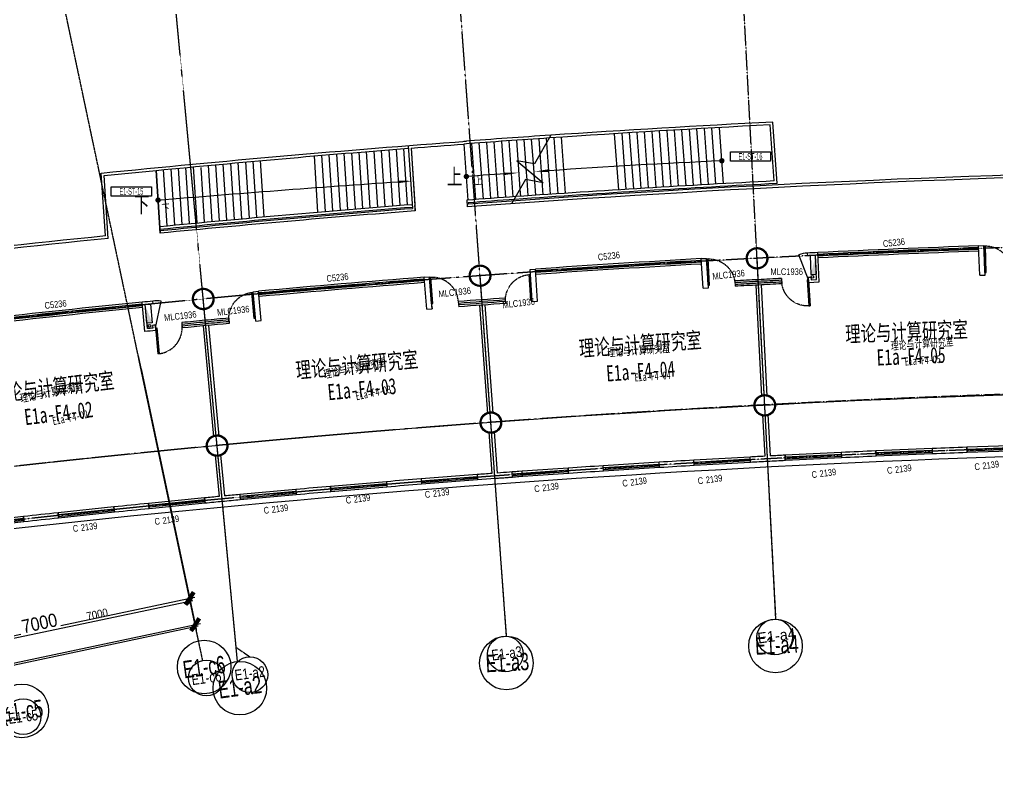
# Model space of a CAD drawing. Header units: millimetres. Extents: x 11669738 to 11859441, y -6222081 to -6069093.
# Drawn here: x 11725210 to 11761738, y -6219591 to -6190913 of the extents above; entities that cross this region are included whole.
import ezdxf
from ezdxf.enums import TextEntityAlignment as Align

# ---------------------------------------------------------------- set-up
doc = ezdxf.new("R2010")
doc.units = ezdxf.units.MM
for name, pattern in [('DASH', [0.35, 0.25, -0.1]), ('E-COLS-F4$0$HIDDEN', [0.375, 0.25, -0.125]), ('E-RG-1F$0$$0$DOTE', [2.42, 2, -0.2, 0.02, -0.2]), ('XRE2$0$HIDDEN', [0.375, 0.25, -0.125])]:
    doc.linetypes.add(name, pattern=pattern)
for name, color, linetype in [('A—墙体', 7, 'Continuous'), ('A—文字索引', 40, 'Continuous'), ('A—楼梯、电梯、栏杆', 50, 'Continuous'), ('A—轴线、尺寸', 1, 'Continuous'), ('A—门窗', 135, 'Continuous'), ('E-COLS-F4$0$0S-COLS-HATCH', 8, 'Continuous'), ('E-COLS-F4$0$0S-COLS-I', 90, 'E-COLS-F4$0$HIDDEN'), ('E1-RI-4F$0$A-SYMB', 4, 'Continuous'), ('E1-RI-4F$0$A-SYMB-DOOR', 4, 'Continuous'), ('E1-RI-4F$0$A-SYMB-DOOR1', 4, 'Continuous'), ('E1-RI-4F$0$A-SYMB-NUMB-T', 4, 'Continuous'), ('E1-RI-4F$0$AUDIT_D_120618114340-341', 1, 'Continuous'), ('I—平面—文字', 40, 'Continuous'), ('I—平面—文字（放大1：100）', 40, 'XRE2$0$HIDDEN'), ('I—平面—消防设施', 10, 'Continuous'), ('I—平面—装饰面层线', 192, 'Continuous'), ('I—平面—门', 22, 'Continuous'), ('轴线100', 1, 'Continuous')]:
    doc.layers.add(name, color=color, linetype=linetype)
doc.styles.add('ARIAL', font='SIMYOU.TTF', dxfattribs={"width": 0.9})
doc.styles.add('E1-RI-4F$0$ECADI-TXT', font='SIMYOU.TTF')
doc.styles.add('XD2008', font='simhei.ttf', dxfattribs={"width": 0.85})
doc.dimstyles.new('200', dxfattribs={"dimscale": 200, "dimtxt": 2.5, "dimasz": 2, "dimexe": 1, "dimexo": 1, "dimgap": 0.8, "dimtad": 1, "dimdec": 0, "dimdsep": 46, "dimtxsty": 'ARIAL', "dimblk1": 'ARCHTICK', "dimblk2": 'ARCHTICK', "dimsah": 1, "dimcen": -0.9, "dimdle": 1, "dimclrd": 256, "dimclre": 256, "dimclrt": 40, "dimaunit": 1, "dimadec": 0, "dimazin": 0, "dimtfac": 0.35, "dimtdec": 0, "dimtix": 1, "dimtmove": 2, "dimatfit": 3, "dimldrblk": 'ARCHTICK', "dimfxl": 0, "dimtvp": 0.8, "dimtolj": 1, "dimtzin": 0, "dimarcsym": 0})
doc.dimstyles.new('副本 100', dxfattribs={"dimscale": 100, "dimtxt": 2.5, "dimasz": 2, "dimexe": 1, "dimexo": 1, "dimgap": 0.8, "dimtad": 1, "dimdec": 0, "dimdsep": 46, "dimtxsty": 'ARIAL', "dimblk1": 'ARCHTICK', "dimblk2": 'ARCHTICK', "dimsah": 1, "dimcen": -0.9, "dimdle": 1, "dimclrd": 256, "dimclre": 256, "dimclrt": 40, "dimaunit": 1, "dimadec": 0, "dimazin": 0, "dimtfac": 0.35, "dimtdec": 0, "dimtix": 1, "dimtmove": 2, "dimatfit": 3, "dimldrblk": 'ARCHTICK', "dimfxl": 0, "dimtvp": 0.8, "dimtolj": 1, "dimtzin": 0, "dimarcsym": 0})

# ---------------------------------------------------------------- blocks, each defined once
blk = doc.blocks.new('E1-RI-4F$0$$TCHSYS$WIN2D')
for p, q in [((-0.5, 0.5), (0.5, 0.5)), ((-0.5, 0.5), (-0.5, -0.5)), ((0.5, 0.5), (0.5, -0.5)), ((0.5, 0.167), (-0.5, 0.167)), ((0.5, -0.167), (-0.5, -0.167)), ((-0.5, -0.5), (0.5, -0.5))]:
    blk.add_line(p, q)
blk = doc.blocks.new('E1-RI-4F$0$ECADI-TAG-DOOR')
blk = doc.blocks.new('E1-RI-4F$0$ECADI-TAG-CODE')
at = {"layer": 'E1-RI-4F$0$A-SYMB-NUMB-T', "color": 1}
blk.add_lwpolyline([(0, 3.5), (15, 3.5), (15, 0), (0, 0)], close=True, dxfattribs=at)
at = {"layer": 'E1-RI-4F$0$A-SYMB-NUMB-T', "style": 'E1-RI-4F$0$ECADI-TXT', "width": 0.7}
blk.add_attdef('CODE', text='', height=2.5, dxfattribs=at).set_placement((7.5, 1.75), align=Align.MIDDLE_CENTER)
blk = doc.blocks.new('E1-RI-4F$0$XFX-BX')
blk.add_lwpolyline([(0, 0), (0, 200), (700, 200), (700, 0)], close=True)
blk.add_solid([(0, 0), (0, 0), (700, 0), (700, 200)])
blk = doc.blocks.new('E-COLS-F4')
at = {"layer": 'E-COLS-F4$0$0S-COLS-HATCH'}
h = blk.add_hatch(color=18, dxfattribs=at)
edge = h.paths.add_edge_path()
edge.add_arc((11752759, -6199829), 400, 0, 360)
edge = h.paths.add_edge_path(flags=16)
edge.add_arc((11752759, -6199829), 365, 0, 360)
h = blk.add_hatch(color=18, dxfattribs=at)
edge = h.paths.add_edge_path()
edge.add_arc((11742412, -6200480), 400, 0, 360)
edge = h.paths.add_edge_path(flags=16)
edge.add_arc((11742412, -6200480), 365, 0, 360)
h = blk.add_hatch(color=18, dxfattribs=at)
edge = h.paths.add_edge_path()
edge.add_arc((11732071, -6201349), 400, 0, 360)
edge = h.paths.add_edge_path(flags=16)
edge.add_arc((11732071, -6201349), 365, 0, 360)
h = blk.add_hatch(color=18, dxfattribs=at)
edge = h.paths.add_edge_path()
edge.add_arc((11753047, -6205321), 400, 0, 360)
edge = h.paths.add_edge_path(flags=16)
edge.add_arc((11753047, -6205321), 365, 0, 360)
h = blk.add_hatch(color=18, dxfattribs=at)
edge = h.paths.add_edge_path()
edge.add_arc((11742816, -6205965), 400, 0, 360)
edge = h.paths.add_edge_path(flags=16)
edge.add_arc((11742816, -6205965), 365, 0, 360)
h = blk.add_hatch(color=18, dxfattribs=at)
edge = h.paths.add_edge_path()
edge.add_arc((11732589, -6206825), 400, 0, 360)
edge = h.paths.add_edge_path(flags=16)
edge.add_arc((11732589, -6206825), 365, 0, 360)
at = {"layer": 'A—墙体'}
for centre, radius in [((11752759, -6199829), 400), ((11752759, -6199829), 365), ((11742412, -6200480), 400), ((11742412, -6200480), 365), ((11732071, -6201349), 400), ((11732071, -6201349), 365), ((11753047, -6205321), 400), ((11753047, -6205321), 365), ((11742816, -6205965), 400), ((11742816, -6205965), 365), ((11732589, -6206825), 400), ((11732589, -6206825), 365)]:
    blk.add_circle(centre, radius, dxfattribs=at)
at = {"layer": 'E-COLS-F4$0$0S-COLS-I'}
for centre, radius in [((11752759, -6199829), 400), ((11752759, -6199829), 365), ((11742412, -6200480), 400), ((11742412, -6200480), 365), ((11732071, -6201349), 400), ((11732071, -6201349), 365), ((11753047, -6205321), 400), ((11753047, -6205321), 365), ((11742816, -6205965), 400), ((11742816, -6205965), 365), ((11732589, -6206825), 400), ((11732589, -6206825), 365)]:
    blk.add_circle(centre, radius, dxfattribs=at)
blk = doc.blocks.new('_ArchTick')
at = {"color": 0, "linetype": 'ByBlock', "const_width": 0.4}
blk.add_lwpolyline([(-0.5, -0.5), (0.5, 0.5)], dxfattribs=at)
blk = doc.blocks.new('*D202')
at = {"layer": 'A—轴线、尺寸', "linetype": 'ByBlock', "lineweight": -2}
for p, q in [((11729747, -6203963), (11731603, -6212729)), ((11722746, -6204689), (11724755, -6214179)), ((11731757, -6212492), (11726754, -6213551)), ((11724518, -6214024), (11725259, -6213867))]:
    blk.add_line(p, q, dxfattribs=at)
at = {"layer": 'Defpoints', "color": 0, "linetype": 'ByBlock'}
for p in [(11729706, -6203767), (11722704, -6204493), (11731562, -6212533)]:
    blk.add_point(p, dxfattribs=at)
at = {"layer": 'A—轴线、尺寸', "linetype": 'ByBlock', "lineweight": -2, "yscale": 400, "zscale": 400}
for p, xscale, rotation in [((11731562, -6212533), 400.0000000000001, 11.9526484594832), ((11724713, -6213983), 400, 191.9526484594832)]:
    blk.add_blockref('_ArchTick', p, dxfattribs=dict(at, xscale=xscale, rotation=rotation))
at = {"layer": 'A—轴线、尺寸', "color": 40, "linetype": 'ByBlock', "insert": (11725954, -6213458), "char_height": 500, "attachment_point": 5, "rotation": 11.9526, "style": 'ARIAL'}
blk.add_mtext('\\A1;7000', dxfattribs=at)
blk = doc.blocks.new('*D245')
at = {"layer": 'A—轴线、尺寸', "linetype": 'ByBlock', "lineweight": -2}
for p, q in [((11729644, -6203474), (11731810, -6213707)), ((11702036, -6208255), (11704417, -6219506)), ((11704180, -6219352), (11731964, -6213470))]:
    blk.add_line(p, q, dxfattribs=at)
at = {"layer": 'Defpoints', "color": 0, "linetype": 'ByBlock'}
for p in [(11729602, -6203278), (11701994, -6208060), (11731769, -6213512)]:
    blk.add_point(p, dxfattribs=at)
at = {"layer": 'A—轴线、尺寸', "linetype": 'ByBlock', "lineweight": -2, "yscale": 400, "zscale": 400}
for p, xscale, rotation in [((11731769, -6213512), 400.0000000000001, 11.9526484594832), ((11704376, -6219310), 400, 191.9526484594832)]:
    blk.add_blockref('_ArchTick', p, dxfattribs=dict(at, xscale=xscale, rotation=rotation))
at = {"layer": 'A—轴线、尺寸', "color": 40, "linetype": 'ByBlock', "insert": (11717987, -6216010), "char_height": 500, "attachment_point": 5, "rotation": 11.9526, "style": 'ARIAL'}
blk.add_mtext('\\A1;28000', dxfattribs=at)
blk = doc.blocks.new('*D364')
at = {"layer": 'Defpoints', "color": 0, "linetype": 'ByBlock'}
for p in [(11730440, -6207233), (11702831, -6212014), (11731783, -6213577)]:
    blk.add_point(p, dxfattribs=at)
at = {"layer": '轴线100', "linetype": 'ByBlock', "lineweight": -2}
for p, q in [((11730460, -6207330), (11731803, -6213675)), ((11702852, -6212112), (11704410, -6219474)), ((11704292, -6219397), (11731881, -6213557))]:
    blk.add_line(p, q, dxfattribs=at)
at = {"layer": '轴线100', "linetype": 'ByBlock', "lineweight": -2, "xscale": 200, "yscale": 200, "zscale": 200}
for p, rotation in [((11731783, -6213577), 11.95264845909231), ((11704390, -6219376), 191.9526484590923)]:
    blk.add_blockref('_ArchTick', p, dxfattribs=dict(at, rotation=rotation))
at = {"layer": '轴线100', "color": 40, "linetype": 'ByBlock', "insert": (11718039, -6216252), "char_height": 300, "attachment_point": 5, "rotation": 11.9526, "style": 'ARIAL'}
blk.add_mtext('\\A1;28000', dxfattribs=at)
blk = doc.blocks.new('*D343')
at = {"layer": 'Defpoints', "color": 0, "linetype": 'ByBlock'}
for p in [(11730398, -6207037), (11723485, -6208180), (11731581, -6212625)]:
    blk.add_point(p, dxfattribs=at)
at = {"layer": '轴线100', "linetype": 'ByBlock', "lineweight": -2}
for p, q in [((11730419, -6207135), (11731602, -6212723)), ((11723506, -6208278), (11724754, -6214173)), ((11724635, -6214096), (11731679, -6212604))]:
    blk.add_line(p, q, dxfattribs=at)
at = {"layer": '轴线100', "linetype": 'ByBlock', "lineweight": -2, "xscale": 200, "yscale": 200, "zscale": 200}
for p, rotation in [((11731581, -6212625), 11.95264845909231), ((11724733, -6214075), 191.9526484590923)]:
    blk.add_blockref('_ArchTick', p, dxfattribs=dict(at, rotation=rotation))
at = {"layer": '轴线100', "color": 40, "linetype": 'ByBlock', "insert": (11728109, -6213125), "char_height": 300, "attachment_point": 5, "rotation": 11.9526, "style": 'ARIAL'}
blk.add_mtext('\\A1;7000', dxfattribs=at)

msp = doc.modelspace()

# ---------------------------------------------------------------- linework, layer by layer
at = {"extrusion": (0, 0, -1)}
for p, q in [((11754672, -6200533), (11754681.7, -6200732.8)), ((11754771.9, -6200528.1), (11754776.7, -6200628))]:
    msp.add_line(p, q, dxfattribs=at)
at = {"layer": 'A—墙体'}
for p, q in [((11761029.5, -6199364.1), (11761229.4, -6199357)), ((11761075.6, -6200463.1), (11761029.5, -6199364.1)), ((11761275.5, -6200456), (11761229.4, -6199357)), ((11750671.7, -6199842.4), (11750871.4, -6199831.1)), ((11750740.5, -6200940.2), (11750671.7, -6199842.4)), ((11750940.1, -6200929), (11750871.4, -6199831.1)), ((11754635.6, -6199633.6), (11754640.4, -6199733.5)), ((11754977.2, -6200618.3), (11754939.4, -6199719.1)), ((11755081.2, -6200713.4), (11755035.1, -6199614.4)), ((11744284.5, -6200245.8), (11744484, -6200232)), ((11744359.4, -6201443.5), (11744284.5, -6200245.8)), ((11744559, -6201429.7), (11744484, -6200232)), ((11740317.7, -6200538.2), (11740517.1, -6200522.7)), ((11740421.4, -6201732.3), (11740317.7, -6200538.2)), ((11740612.2, -6201618.6), (11740517.1, -6200522.7)), ((11754672, -6200533), (11754771.9, -6200528.1)), ((11754776.7, -6200628), (11754977.2, -6200618.3)), ((11761075.6, -6200463.1), (11761275.5, -6200456)), ((11733940.3, -6201075.4), (11734139.4, -6201057.4)), ((11734234.6, -6202153.3), (11734139.4, -6201057.4)), ((11750740.5, -6200940.2), (11750940.1, -6200929)), ((11752710.7, -6200832.5), (11752928.1, -6204976)), ((11752910.4, -6200822.1), (11753127.8, -6204965.3)), ((11754681.7, -6200732.8), (11755081.2, -6200713.4)), ((11734035.4, -6202171.3), (11733940.3, -6201075.4)), ((11729895.5, -6202564.6), (11729787, -6201470)), ((11729985.1, -6202455.2), (11729896.4, -6201559.6)), ((11740421.4, -6201732.3), (11740619.7, -6201717.3)), ((11740619.7, -6201717.3), (11740612.2, -6201618.6)), ((11742392.5, -6201584.5), (11742689.2, -6205622.9)), ((11742591.9, -6201569.9), (11742888.6, -6205607.7)), ((11744359.4, -6201443.5), (11744559, -6201429.7)), ((11734035.4, -6202171.3), (11734234.6, -6202153.3)), ((11732065.3, -6202354.1), (11732456.1, -6206484.7)), ((11732264.4, -6202335.3), (11732655.2, -6206465.8)), ((11752964.8, -6205676.9), (11753045.9, -6207222.7)), ((11753164.6, -6205666.6), (11753245.7, -6207212.2)), ((11742740.6, -6206322.5), (11742854.1, -6207866.4)), ((11742940.1, -6206308.4), (11743053.5, -6207851.7)), ((11760608.1, -6207085.3), (11760601, -6206884.4)), ((11732522.2, -6207183.5), (11732667.9, -6208724.6)), ((11732721.3, -6207164.9), (11732867.1, -6208705.7)), ((11752507.6, -6207451.6), (11752497.1, -6207251.9)), ((11753813.3, -6207383.2), (11753807, -6207183.2)), ((11755904.5, -6207082.2), (11755914.2, -6207282)), ((11757205.6, -6207221.7), (11757197.2, -6207021.9)), ((11759295.4, -6206933.9), (11759303.7, -6207133.8)), ((11747017.1, -6207778), (11747004.7, -6207578.3)), ((11749113.1, -6207646), (11749102.6, -6207446.3)), ((11750410.8, -6207568.9), (11750400.3, -6207369.2)), ((11742306, -6207907.1), (11742320.6, -6208106.5)), ((11743992.9, -6207984.3), (11743979.1, -6207784.8)), ((11745719.9, -6207864.2), (11745709.4, -6207664.4)), ((11736838.4, -6208548), (11736821.6, -6208348.6)), ((11738916.3, -6208172.6), (11738931, -6208372.1)), ((11740212.2, -6208068.3), (11740226.8, -6208267.8)), ((11733436.7, -6208652.3), (11733451.4, -6208851.8)), ((11735528.4, -6208461.8), (11735543.1, -6208661.3)), ((11730030.7, -6208981.9), (11730049.5, -6209181)), ((11732120.7, -6208776.8), (11732139.5, -6208975.9)), ((11726648.7, -6209333.1), (11726667.6, -6209532.2)), ((11728737.3, -6209113.4), (11728756.2, -6209312.5)), ((11725356.2, -6209473.6), (11725375.1, -6209672.8))]:
    msp.add_line(p, q, dxfattribs=at)
for points in [[(11730194.9, -6201530.2), (11730185.1, -6201430.6)], [(11730174.4, -6202336), (11730184.2, -6202435.6)], [(11730274, -6202326.2), (11730293.6, -6202525.3)]]:
    msp.add_lwpolyline(points, dxfattribs=at)
for centre, radius, start, end in [((11778688.7, -6694149), 495100, 92.738368, 92.784659), ((11778688.7, -6694149), 495000, 92.750011, 92.784659), ((11778688.7, -6694149), 495100, 95.622129, 95.66842), ((11778688.7, -6694149), 495000, 95.622129, 95.656847), ((11778688.7, -6694149), 494100, 95.633645, 95.656845), ((11778688.7, -6694149), 494200, 95.622049, 95.633643), ((11778688.7, -6694149), 494000, 95.622049, 95.668443), ((11771541, -6512683.9), 305995.1, 92.048889, 92.293528), ((11778650.8, -6693634.6), 487085.4, 93.013285, 93.077936), ((11778650.8, -6693634.4), 487085.2, 92.923643, 92.989759), ((11765886.5, -6407214.4), 200381, 92.485343, 92.855364), ((11765885.4, -6407193.7), 200160.3, 92.485385, 92.855457), ((11767352.2, -6406073.1), 199102.1, 91.941119, 92.31674), ((11778961.7, -6698306.3), 491767.4, 93.725935, 93.877182), ((11778650.8, -6693634.6), 487085.4, 93.324961, 93.477883), ((11778650.8, -6693634.6), 486885.4, 93.325093, 93.478078), ((11778650.8, -6693634.6), 486885.4, 93.001521, 93.077967), ((11778650.8, -6693634.6), 486885.4, 92.924103, 93.001521), ((11778650.8, -6693634.6), 487085.4, 94.21456, 94.279212), ((11778650.8, -6693634.6), 486885.4, 94.081927, 94.202797), ((11778650.8, -6693634.6), 487085.4, 94.081876, 94.191034), ((11778961.7, -6698306.3), 491567.4, 93.725935, 93.877182), ((11776850.2, -6673093.7), 466465.8, 94.92275, 95.0822), ((11778650.8, -6693634.6), 487085.4, 94.526236, 94.679159), ((11778650.8, -6693634.6), 486885.4, 94.526369, 94.679354), ((11778650.8, -6693634.6), 486885.4, 94.125375, 94.279243), ((11778650.8, -6693634.6), 487085.4, 95.417021, 95.481691), ((11778650.8, -6693634.6), 487085.4, 95.326189, 95.393495), ((11775174.6, -6653978.3), 447077, 94.919076, 95.08571), ((11778650.8, -6693634.6), 487085.4, 95.728715, 95.881638), ((11778650.8, -6693634.6), 486885.4, 95.405258, 95.481723), ((11778650.8, -6693634.6), 486885.4, 95.326651, 95.405258), ((11778650.8, -6693634.6), 487085.4, 96.128674, 96.281608), ((11778650.8, -6693634.6), 486885.4, 95.728849, 95.881834), ((11778650.8, -6693634.6), 486885.4, 96.128973, 96.281969)]:
    msp.add_arc(centre, radius, start, end, dxfattribs=at)
at = {"layer": 'A—楼梯、电梯、栏杆', "color": 2}
for p, q in [((11753400.2, -6196941.7), (11753250.1, -6194846.6)), ((11753507.2, -6197036.4), (11753342.9, -6194741.8)), ((11747590.8, -6197271.2), (11747438.7, -6195176.6)), ((11747870.3, -6197253.8), (11747718.2, -6195159.2)), ((11748149.8, -6197236.6), (11747997.7, -6195141.9)), ((11748429.3, -6197219.5), (11748277.2, -6195124.8)), ((11748708.8, -6197202.5), (11748556.7, -6195107.9)), ((11748988.3, -6197185.7), (11748836.2, -6195091.1)), ((11749267.8, -6197169.1), (11749115.7, -6195074.4)), ((11749547.4, -6197152.6), (11749395.3, -6195058)), ((11749826.9, -6197136.3), (11749674.8, -6195041.6)), ((11750106.5, -6197120.2), (11749954.4, -6195025.5)), ((11750386.1, -6197104.2), (11750233.9, -6195009.4)), ((11750665.6, -6197088.3), (11750513.5, -6194993.6)), ((11750945.2, -6197072.6), (11750793.1, -6194977.9)), ((11751224.9, -6197057.1), (11751072.7, -6194962.3)), ((11751504.5, -6197041.8), (11751352.4, -6194946.9)), ((11741964, -6197655.4), (11741811.9, -6195560.9)), ((11742091.1, -6195540.3), (11742243.2, -6197634.8)), ((11742370.4, -6195519.9), (11742522.5, -6197614.4)), ((11742649.7, -6195499.7), (11742801.7, -6197594.1)), ((11742928.9, -6195479.6), (11743081, -6197574)), ((11743208.2, -6195459.6), (11743360.3, -6197554.1)), ((11743487.5, -6195439.8), (11743639.6, -6197534.3)), ((11743766.8, -6195420.2), (11743899.8, -6197250.9)), ((11744046.1, -6195400.7), (11744107.5, -6196246.1)), ((11744325.5, -6195381.4), (11744391.8, -6196294.6)), ((11744604.8, -6195362.2), (11744646.8, -6195940.4)), ((11744604.8, -6195362.2), (11744756.9, -6197456.7)), ((11744884.2, -6195343.2), (11745036.3, -6197437.7)), ((11744895.5, -6195499.6), (11744895.8, -6195503.4)), ((11745163.5, -6195324.3), (11745315.6, -6197418.9)), ((11745442.9, -6195305.6), (11745595, -6197400.2)), ((11737045.8, -6195936.4), (11737182.6, -6198032.3)), ((11737324.9, -6195913.2), (11737461.6, -6198009)), ((11737604, -6195890.1), (11737740.7, -6197985.9)), ((11737883.1, -6195867.1), (11738019.8, -6197963)), ((11738162.2, -6195844.4), (11738298.9, -6197940.2)), ((11738441.3, -6195821.7), (11738578, -6197917.5)), ((11738720.5, -6195799.3), (11738857.2, -6197895)), ((11738999.6, -6195777), (11739136.3, -6197872.7)), ((11739278.7, -6195754.8), (11739415.4, -6197850.5)), ((11739557.9, -6195732.8), (11739694.6, -6197828.5)), ((11739730.9, -6195618.9), (11739883.8, -6197964.2)), ((11739837.3, -6195714.6), (11739990, -6198056.2)), ((11739837.3, -6195714.6), (11739973.8, -6197806.6)), ((11732957.9, -6198403.9), (11732821.2, -6196307.6)), ((11733236.8, -6198378.2), (11733100.1, -6196282)), ((11733515.7, -6198352.7), (11733379, -6196256.5)), ((11733794.7, -6198327.4), (11733658, -6196231.2)), ((11734073.6, -6198302.2), (11733936.9, -6196206)), ((11734352.6, -6198277.2), (11734215.9, -6196181)), ((11736208.7, -6196007.1), (11736345.4, -6198103.1)), ((11736487.7, -6195983.4), (11736624.4, -6198079.3)), ((11736766.8, -6195959.8), (11736903.5, -6198055.7)), ((11736773.8, -6196066.8), (11736774, -6196070.5)), ((11743823.3, -6196197.7), (11743825.5, -6196228.4)), ((11744107.5, -6196246.1), (11744124.2, -6196476.2)), ((11744391.8, -6196294.6), (11744477.6, -6197475.9)), ((11728369.4, -6196737.8), (11730311.3, -6196545.2)), ((11730464.3, -6198891.4), (11730311.3, -6196545.2)), ((11730311.3, -6196545.2), (11730464, -6198891.4)), ((11730726.9, -6198614.7), (11730590.1, -6196518.2)), ((11731005.7, -6198587.8), (11730869, -6196491.3)), ((11731284.6, -6198561.1), (11731147.8, -6196464.6)), ((11731563.4, -6198534.5), (11731426.7, -6196438)), ((11731842.3, -6198508.1), (11731705.6, -6196411.6)), ((11732121.2, -6198481.8), (11731987.7, -6196435.3)), ((11732400.1, -6198455.6), (11732263.3, -6196359.3)), ((11732679, -6198429.7), (11732542.2, -6196333.4)), ((11744124.2, -6196476.2), (11744154.9, -6196898)), ((11728524.9, -6199084), (11728369.4, -6196737.8)), ((11744154.9, -6196898), (11744198.2, -6197495.2)), ((11744423, -6196723.9), (11744439.3, -6196948.9)), ((11744721.7, -6196971.6), (11744723.7, -6196999.7)), ((11743899.8, -6197250.9), (11743918.9, -6197514.7)), ((11737147.9, -6197501), (11737149.7, -6197529.1)), ((11741913.9, -6197659.1), (11741932.2, -6197908.4)), ((11741971.1, -6197755.2), (11741974.7, -6197805)), ((11743650.7, -6197686.9), (11743650.8, -6197688.8)), ((11739983.3, -6197952.4), (11739977, -6197856.6)), ((11739990.1, -6198056.1), (11739982.9, -6197952.3))]:
    msp.add_line(p, q, dxfattribs=at)
for points, format in [([(11728263.7, -6196648, -0.0068456), (11741903.4, -6195453.9)], "xyb"), ([(11739837.1, -6195711, -0.0009899), (11741811, -6195561, -0.0009899)], "xyb"), ([(11730311.3, -6196545.2, -0.0047317), (11739737.4, -6195718.7, -0.0047317)], "xyb"), ([(11743855.2, -6196635.9, 0, 100, 0), (11743296.5, -6196675.1, 100, 100, 0)], "xyseb"), ([(11744413.6, -6196595.4, 0, 100, 0), (11744972, -6196553.4, 100, 100, 0)], "xyseb"), ([(11739906.8, -6196940.4, 0, 100, 0), (11739347.9, -6196975.4, 100, 100, 0)], "xyseb"), ([(11730447.7, -6198641.8, -0.0047518), (11739874.1, -6197814.5, -0.0047518)], "xyb"), ([(11730455.5, -6198791.8, -0.0047543), (11739883.8, -6197964.2, -0.0047543)], "xyb"), ([(11730455.8, -6198741.5, -0.004752), (11739880.6, -6197914.3, -0.004752)], "xyb")]:
    msp.add_lwpolyline(points, format=format, dxfattribs=at)
for points in [[(11745050.5, -6195231.7), (11744440.4, -6196302.8), (11743779.5, -6196190.2), (11744764.3, -6197007), (11744106.3, -6196889.4), (11743589.9, -6197793.3)], [(11728418.7, -6198994.3), (11728263.7, -6196648)]]:
    msp.add_lwpolyline(points, dxfattribs=at)
at = {"layer": 'A—楼梯、电梯、栏杆', "color": 2, "extrusion": (0, 0, -1), "const_width": 100}
for points in [[(-11751433.9, -6196137.7, 1), (-11751451.6, -6196236.2, 1)], [(-11741891.6, -6196725, 1), (-11741909.3, -6196823.4, 1)], [(-11730374.8, -6197605.2, 1), (-11730392.5, -6197703.6, 1)]]:
    msp.add_lwpolyline(points, format="xyb", close=True, dxfattribs=at)
at = {"layer": 'A—楼梯、电梯、栏杆', "color": 2, "extrusion": (0, 0, -1)}
msp.add_lwpolyline([(-11751443.4, -6196123.3, -1), (-11751439.4, -6196223.2, -1)], format="xyb", close=True, dxfattribs=at)
at = {"layer": 'A—楼梯、电梯、栏杆', "color": 2}
for centre, radius, start, end in [((11778688.7, -6694149), 499950, 92.916595, 93.86477), ((11778688.7, -6694149), 500050, 92.90537, 93.857177), ((11778688.7, -6694149), 500050, 93.857177, 94.230398), ((11778688.7, -6694149), 499950, 93.86477, 94.230398), ((11765029, -6487614.4), 291744, 92.664444, 93.941993), ((11778011.6, -6694064.8), 498600, 93.960041, 94.153335), ((11778688.7, -6694149), 497600, 90.934787, 94.236158), ((11778688.7, -6694149), 497700, 90.946113, 94.230396), ((11777593.6, -6755968.3), 560292.5, 93.91402, 94.835891), ((11778688.7, -6694149), 497750, 92.89987, 94.029049), ((11778688.7, -6694149), 497850, 92.911621, 94.025202), ((11778688.7, -6694149), 497850, 94.025202, 94.236142), ((11778688.7, -6694149), 497750, 94.029049, 94.230393), ((11778688.7, -6694149), 497600, 94.460472, 95.561532), ((11778689.1, -6694149.1), 497600, 94.460476, 95.561532), ((11778014.2, -6694100.9), 497500, 94.383415, 94.383671), ((11778688.7, -6694149), 497700, 95.797024, 97.742509), ((11778688.7, -6694149), 497600, 95.785908, 97.741662)]:
    msp.add_arc(centre, radius, start, end, dxfattribs=at)
at = {"layer": 'A—楼梯、电梯、栏杆', "linetype": 'ByBlock'}
msp.add_arc((11778688.7, -6694149), 497600, 94.460423, 95.561532, dxfattribs=at)
at = {"layer": 'A—轴线、尺寸', "linetype": 'ByBlock'}
for p, q in [((11753465.9, -6213310, 0), (11752758.7, -6199828.6, 0)), ((11743401.4, -6213943.7, 0), (11742412.1, -6200480, 0)), ((11733351.7, -6214888.8, 0), (11732071.2, -6201349, 0)), ((11731896.4, -6214114.8, 0), (11729680.6, -6203647, 0))]:
    msp.add_line(p, q, dxfattribs=at)
for centre in [(11753447.9, -6214309.9, 0), (11732103.6, -6215093.1, 0), (11743394.1, -6214943.7, 0), (11733439.8, -6215884.9, 0), (11725295.5, -6216732.3, 0)]:
    msp.add_circle(centre, 1000, dxfattribs=at)
msp.add_arc((11778689.2, -6694148.9, 0), 489500, 89.989764, 97.876538, dxfattribs=at)
at = {"layer": 'A—门窗'}
for p, q in [((11751926.3, -6200674.2), (11751937.2, -6200873.9)), ((11753674, -6200582.5), (11753684.1, -6200782.3)), ((11743350.1, -6201314.4), (11743364.4, -6201513.9)), ((11741599.8, -6201443), (11741614.8, -6201642.4)), ((11733022.1, -6202063.5), (11733040.6, -6202262.6)), ((11731269.4, -6202229.3), (11731288.6, -6202428.3))]:
    msp.add_line(p, q, dxfattribs=at)
msp.add_lwpolyline([(11709519.8, -6211258.9), (11709648.3, -6211865.7, -0.0343521), (11776264.5, -6206955.1), (11776526.2, -6204007.7)], format="xyb", dxfattribs=at)
for centre, radius, start, end in [((11778688.7, -6694149), 495100, 92.044054, 92.738368), ((11778688.7, -6694149), 495033.3, 92.044006, 92.738414), ((11778688.7, -6694149), 494966.7, 92.043957, 92.738459), ((11778688.7, -6694149), 494900, 92.043909, 92.738504), ((11778688.7, -6694149), 495100, 93.244014, 93.961518), ((11778688.7, -6694149), 495033.3, 93.243968, 93.961569), ((11778688.7, -6694149), 494966.7, 93.243923, 93.96162), ((11778688.7, -6694149), 494900, 93.243878, 93.961671), ((11778688.7, -6694149), 495100, 94.444968, 95.162475), ((11778688.7, -6694149), 495033.3, 94.444899, 95.162502), ((11778688.7, -6694149), 494966.7, 94.444829, 95.162529), ((11778688.7, -6694149), 494200, 93.002806, 93.104252), ((11778688.7, -6694149), 494133.3, 93.002806, 93.104252), ((11778688.7, -6694149), 494200, 92.901359, 93.002806), ((11778688.7, -6694149), 494133.3, 92.901359, 93.002806), ((11778688.7, -6694149), 494900, 94.444759, 95.162556), ((11778688.7, -6694149), 494066.7, 93.002806, 93.104252), ((11778688.7, -6694149), 494000, 93.002806, 93.104252), ((11778688.7, -6694149), 494066.7, 92.901359, 93.002806), ((11778688.7, -6694149), 494000, 92.901359, 93.002806), ((11778688.7, -6694149), 494100, 94.101358, 94.304879), ((11778688.7, -6694149), 494030, 94.101358, 94.304879), ((11778676.7, -6694037.9), 494988.2, 95.668303, 96.363402), ((11778688.7, -6694149), 495033.3, 95.668421, 96.363413), ((11778688.7, -6694149), 494966.7, 95.668422, 96.363464), ((11778688.7, -6694149), 494900, 95.668424, 96.363515), ((11778688.7, -6694149), 493970, 94.101358, 94.304879), ((11778688.7, -6694149), 493900, 94.101358, 94.304879), ((11778688.7, -6694149), 494200, 95.403999, 95.506097), ((11778688.7, -6694149), 494200, 95.301987, 95.403999), ((11778688.7, -6694149), 494133.3, 95.301987, 95.403999), ((11778688.7, -6694149), 494133.3, 95.403999, 95.506097), ((11778688.7, -6694149), 494066.7, 95.403999, 95.506097), ((11778688.7, -6694149), 494000, 95.301987, 95.506097), ((11778688.7, -6694149), 494066.7, 95.301987, 95.403999)]:
    msp.add_arc(centre, radius, start, end, dxfattribs=at)
at = {"layer": 'E1-RI-4F$0$AUDIT_D_120618114340-341', "extrusion": (0, 0, -1)}
msp.add_lwpolyline([(-11741902, -6196724.2, -1), (-11741898, -6196824.2, -1)], format="xyb", close=True, dxfattribs=at)
at = {"layer": 'E1-RI-4F$0$AUDIT_D_120618114340-341', "extrusion": (0, 0, -1), "const_width": 100}
msp.add_lwpolyline([(-11730374.4, -6197605.2, 1), (-11730392.1, -6197703.6, 1)], format="xyb", close=True, dxfattribs=at)
at = {"layer": 'I—平面—消防设施'}
for centre in [(11754825.1, -6200523.1), (11730066.2, -6202348.9)]:
    msp.add_circle(centre, 50, dxfattribs=at)
at = {"layer": 'I—平面—装饰面层线'}
msp.add_line((11740612.2, -6201618.6), (11740619.7, -6201717.3), dxfattribs=at)
at = {"layer": 'I—平面—门'}
for p, q in [((11761287.2, -6199380), (11761237.3, -6199381.7)), ((11761270.7, -6200356.1), (11761237.3, -6199381.7)), ((11761320.6, -6200354.4), (11761287.2, -6199380)), ((11750929.4, -6199852.9), (11750879.5, -6199855.7)), ((11750933.3, -6200829.2), (11750879.5, -6199855.7)), ((11750983.2, -6200826.4), (11750929.4, -6199852.9)), ((11740578.3, -6200543.1), (11740528.5, -6200546.9)), ((11740602.7, -6201519.1), (11740528.5, -6200546.9)), ((11740652.5, -6201515.3), (11740578.3, -6200543.1)), ((11761270.7, -6200356.1), (11761320.6, -6200354.4)), ((11750933.3, -6200829.2), (11750983.2, -6200826.4)), ((11730283.8, -6202425.8), (11730501.6, -6201428.9)), ((11740602.7, -6201519.1), (11740652.5, -6201515.3)), ((11733022.1, -6202063.5), (11733040.6, -6202262.6)), ((11730283.7, -6202425.8), (11730333.4, -6202420.8)), ((11730283.7, -6202425.8), (11730379.8, -6203396)), ((11730333.4, -6202420.8), (11730429.6, -6203391.1)), ((11731269.4, -6202229.3), (11731288.6, -6202428.3)), ((11730429.6, -6203391.1), (11730379.8, -6203396))]:
    msp.add_line(p, q, dxfattribs=at)
at = {"layer": 'I—平面—门', "extrusion": (0, 0, -1)}
for p, q in [((11744246.3, -6200436.6), (11744296.2, -6200433.5)), ((11744307.2, -6201409.7), (11744246.3, -6200436.6)), ((11744357.1, -6201406.6), (11744296.2, -6200433.5)), ((11754676, -6200632.9), (11754626.1, -6200636.3)), ((11754626.1, -6200636.3), (11754692.9, -6201609)), ((11733888.2, -6201105.3), (11733938, -6201100.7)), ((11733977.4, -6202076.2), (11733888.2, -6201105.3)), ((11734027.1, -6202071.6), (11733938, -6201100.7)), ((11744357.1, -6201406.6), (11744307.2, -6201409.7)), ((11754692.9, -6201609), (11754742.8, -6201605.6)), ((11734027.1, -6202071.6), (11733977.4, -6202076.2))]:
    msp.add_line(p, q, dxfattribs=at)
at = {"layer": 'I—平面—门'}
for points in [[(11754676, -6200632.9), (11754321.6, -6199699.2)], [(11754676, -6200632.9), (11754743.7, -6201605.6)]]:
    msp.add_lwpolyline(points, dxfattribs=at)
at = {"layer": 'I—平面—门', "color": 8, "linetype": 'DASH', "ltscale": 20}
for centre, start, end in [((11761295.6, -6200355.3), 1.96223, 90.49295), ((11740627.6, -6201517.2), 4.36286, 92.89358), ((11730308.6, -6202423.3), 277.12679, 5.6575)]:
    msp.add_arc(centre, 975, start, end, dxfattribs=at)
at = {"layer": 'I—平面—门'}
for centre, start, end in [((11754679.6, -6200632.9), 92.57399, 110.98312), ((11730348.7, -6202417.2), 81.20221, 99.4132)]:
    msp.add_arc(centre, 1000, start, end, dxfattribs=at)
at = {"layer": 'I—平面—门', "color": 8, "linetype": 'DASH', "ltscale": 20, "extrusion": (0, 0, -1)}
for centre, start, end in [((-11744332.2, -6201408.2), 356.41844, 84.94916), ((-11754651, -6200634.6), 267.53994, 356.07066), ((-11734002.2, -6202073.9), 354.75599, 83.28671)]:
    msp.add_arc(centre, 975, start, end, dxfattribs=at)
msp.add_ellipse((11750958.2, -6200827.8), major_axis=(-915.9, 334.3), ratio=1, start_param=1.191308, end_param=2.7364605, dxfattribs=at)
at = {"layer": '轴线100', "linetype": 'E-RG-1F$0$$0$DOTE'}
for p, q in [((11732051.9, -6214849.3, 0), (11711139.6, -6116063.2, 0)), ((11733301.6, -6214360, 0), (11730366.7, -6183328.4, 0)), ((11743401.4, -6213943.9, 0), (11741152.5, -6183341.2, 0)), ((11753465.8, -6213310.2, 0), (11751894.4, -6183353.9, 0)), ((11733301.6, -6214360, 0), (11733813.6, -6214713.7, 0))]:
    msp.add_line(p, q, dxfattribs=at)
at = {"layer": '轴线100', "linetype": 'ByBlock'}
for centre in [(11753421.7, -6213974.9, 0), (11743357.3, -6214608.6, 0), (11732190, -6215501.5, 0), (11733813.6, -6215380.4, 0), (11725341.7, -6216951.2, 0)]:
    msp.add_circle(centre, 666.7, dxfattribs=at)
at = {"layer": '轴线100', "linetype": 'E-RG-1F$0$$0$DOTE'}
for centre, radius, start, end in [((11778689.1, -6694149.1, 0), 495000, 90.381865, 98.026074), ((11779403.6, -6699602.5, 0), 495000, 90.381865, 98.020826), ((11778689.1, -6694149.1, 0), 487500, 90.131059, 98.027565)]:
    msp.add_arc(centre, radius, start, end, dxfattribs=at)

# ---------------------------------------------------------------- block references
at = {"layer": 'A—门窗'}
for p, xscale, yscale, zscale, rotation in [((11761653.9, -6206947.9), -2100, 200.0000000000001, 2100, 2.044681621286415), ((11751454.4, -6207410.7), 2100.000000000002, 200.0000000000001, 2100, 183.2459535769289), ((11754860.6, -6207232.6), -2100, 199.9999999999999, 2100, 2.757090740081685), ((11758250.4, -6207076.7), -2100, 199.9999999999999, 2100, 2.40088618068393), ((11748058.9, -6207612.2), 2100.000000000026, 200, 2100.000000000026, 183.6021592838619), ((11741266.9, -6208088.2), -2100, 200, 2100, 4.44752529775565), ((11744665.5, -6207836.9), 2100.00000000002, 200.0000000000016, 2100.000000000018, 183.9583649907953), ((11737876.3, -6208360.4), -2100, 200.0000000000001, 2100, 4.804027327269784), ((11734488.1, -6208657.7), -2100, 199.9999999999999, 2100, 5.160529356784237), ((11731085.6, -6208979.2), 2100, 200.0000000000024, 2100, 185.6499905071505), ((11727701.3, -6209322.9), 2100, 199.9999999999996, 2100, 186.0064970574817), ((11724320.4, -6209689.3), 2100, 200.0000000000001, 2100, 186.3630036078131)]:
    msp.add_blockref('E1-RI-4F$0$$TCHSYS$WIN2D', p, dxfattribs=dict(at, xscale=xscale, yscale=yscale, zscale=zscale, rotation=rotation))
at = {"layer": 'E1-RI-4F$0$A-SYMB'}
ref = msp.add_blockref('E1-RI-4F$0$ECADI-TAG-CODE', (11751763.3, -6196199.8), dxfattribs=dict(at, xscale=100.0000000111758, yscale=99.99999999999999, zscale=99.99999999999999, rotation=359.9992314985328))
ref.add_attrib('CODE', 'E1-ST-16', dxfattribs={"layer": 'E1-RI-4F$0$A-SYMB-NUMB-T', "height": 250, "rotation": 359.99923, "style": 'E1-RI-4F$0$ECADI-TXT', "width": 0.5}).set_placement((11752513.3, -6196024.8), align=Align.MIDDLE_CENTER)
ref = msp.add_blockref('E1-RI-4F$0$ECADI-TAG-CODE', (11728636.3, -6197503.7), dxfattribs=dict(at, xscale=100.0000000111758, yscale=99.99999999999999, zscale=99.99999999999999, rotation=359.9992314985328))
ref.add_attrib('CODE', 'E1-ST-15', dxfattribs={"layer": 'E1-RI-4F$0$A-SYMB-NUMB-T', "height": 250, "rotation": 359.99923, "style": 'E1-RI-4F$0$ECADI-TXT', "width": 0.5}).set_placement((11729386.3, -6197328.7), align=Align.MIDDLE_CENTER)
at = {"layer": 'E1-RI-4F$0$A-SYMB-DOOR'}
ref = msp.add_blockref('E1-RI-4F$0$ECADI-TAG-DOOR', (11758156.5, -6208550.6), dxfattribs=dict(at, xscale=100.0000000022703, yscale=100.0000000022703, zscale=100.0000000022703, rotation=7.696382827039065))
ref.add_attrib('门窗主编号1', 'C', dxfattribs={"height": 250, "rotation": 7.69638, "style": 'E1-RI-4F$0$ECADI-TXT', "width": 0.7}).set_placement((11757831, -6207859.5), align=Align.RIGHT)
ref.add_attrib('门窗主编号2', '2139', (11757929.6, -6207850.5, 333.3), dxfattribs={"height": 250, "rotation": 7.69638, "style": 'E1-RI-4F$0$ECADI-TXT', "width": 0.7})
ref = msp.add_blockref('E1-RI-4F$0$ECADI-TAG-DOOR', (11761422.5, -6208411.9), dxfattribs=dict(at, xscale=100.0000000022703, yscale=100.0000000022703, zscale=100.0000000022703, rotation=7.696382827039065))
ref.add_attrib('门窗主编号1', 'C', dxfattribs={"height": 250, "rotation": 7.69638, "style": 'E1-RI-4F$0$ECADI-TXT', "width": 0.7}).set_placement((11761097.1, -6207720.8), align=Align.RIGHT)
ref.add_attrib('门窗主编号2', '2139', (11761195.7, -6207711.8, 333.3), dxfattribs={"height": 250, "rotation": 7.69638, "style": 'E1-RI-4F$0$ECADI-TXT', "width": 0.7})
ref = msp.add_blockref('E1-RI-4F$0$ECADI-TAG-DOOR', (11751088.1, -6208935.2), dxfattribs=dict(at, xscale=100.0000000022703, yscale=100.0000000022703, zscale=100.0000000022703, rotation=7.696382827039065))
ref.add_attrib('门窗主编号1', 'C', dxfattribs={"height": 250, "rotation": 7.69638, "style": 'E1-RI-4F$0$ECADI-TXT', "width": 0.7}).set_placement((11750762.6, -6208244.2), align=Align.RIGHT)
ref.add_attrib('门窗主编号2', '2139', (11750861.2, -6208235.1, 333.3), dxfattribs={"height": 250, "rotation": 7.69638, "style": 'E1-RI-4F$0$ECADI-TXT', "width": 0.7})
ref = msp.add_blockref('E1-RI-4F$0$ECADI-TAG-DOOR', (11755339.5, -6208704.4), dxfattribs=dict(at, xscale=100.0000000022703, yscale=100.0000000022703, zscale=100.0000000022703, rotation=7.696382827039065))
ref.add_attrib('门窗主编号1', 'C', dxfattribs={"height": 250, "rotation": 7.69638, "style": 'E1-RI-4F$0$ECADI-TXT', "width": 0.7}).set_placement((11755014, -6208013.4), align=Align.RIGHT)
ref.add_attrib('门窗主编号2', '2139', (11755112.6, -6208004.3, 333.3), dxfattribs={"height": 250, "rotation": 7.69638, "style": 'E1-RI-4F$0$ECADI-TXT', "width": 0.7})
ref = msp.add_blockref('E1-RI-4F$0$ECADI-TAG-DOOR', (11744978.2, -6209233.6), dxfattribs=dict(at, xscale=100.0000000022703, yscale=100.0000000022703, zscale=100.0000000022703, rotation=7.696382827039065))
ref.add_attrib('门窗主编号1', 'C', dxfattribs={"height": 250, "rotation": 7.69638, "style": 'E1-RI-4F$0$ECADI-TXT', "width": 0.7}).set_placement((11744652.7, -6208542.5), align=Align.RIGHT)
ref.add_attrib('门窗主编号2', '2139', (11744751.3, -6208533.5, 333.3), dxfattribs={"height": 250, "rotation": 7.69638, "style": 'E1-RI-4F$0$ECADI-TXT', "width": 0.7})
ref = msp.add_blockref('E1-RI-4F$0$ECADI-TAG-DOOR', (11748267.7, -6209027.5), dxfattribs=dict(at, xscale=100.0000000022703, yscale=100.0000000022703, zscale=100.0000000022703, rotation=7.696382827039065))
ref.add_attrib('门窗主编号1', 'C', dxfattribs={"height": 250, "rotation": 7.69638, "style": 'E1-RI-4F$0$ECADI-TXT', "width": 0.7}).set_placement((11747942.2, -6208336.5), align=Align.RIGHT)
ref.add_attrib('门窗主编号2', '2139', (11748040.8, -6208327.4, 333.3), dxfattribs={"height": 250, "rotation": 7.69638, "style": 'E1-RI-4F$0$ECADI-TXT', "width": 0.7})
ref = msp.add_blockref('E1-RI-4F$0$ECADI-TAG-DOOR', (11737936.5, -6209662.9), dxfattribs=dict(at, xscale=100.0000000022703, yscale=100.0000000022703, zscale=100.0000000022703, rotation=7.696382827039065))
ref.add_attrib('门窗主编号1', 'C', dxfattribs={"height": 250, "rotation": 7.69638, "style": 'E1-RI-4F$0$ECADI-TXT', "width": 0.7}).set_placement((11737611, -6208971.8), align=Align.RIGHT)
ref.add_attrib('门窗主编号2', '2139', (11737709.6, -6208962.8, 333.3), dxfattribs={"height": 250, "rotation": 7.69638, "style": 'E1-RI-4F$0$ECADI-TXT', "width": 0.7})
ref = msp.add_blockref('E1-RI-4F$0$ECADI-TAG-DOOR', (11740891.4, -6209448.2), dxfattribs=dict(at, xscale=100.0000000022703, yscale=100.0000000022703, zscale=100.0000000022703, rotation=7.696382827039065))
ref.add_attrib('门窗主编号1', 'C', dxfattribs={"height": 250, "rotation": 7.69638, "style": 'E1-RI-4F$0$ECADI-TXT', "width": 0.7}).set_placement((11740565.9, -6208757.1), align=Align.RIGHT)
ref.add_attrib('门窗主编号2', '2139', (11740664.5, -6208748.1, 333.3), dxfattribs={"height": 250, "rotation": 7.69638, "style": 'E1-RI-4F$0$ECADI-TXT', "width": 0.7})
ref = msp.add_blockref('E1-RI-4F$0$ECADI-TAG-DOOR', (11734871.7, -6210040.4), dxfattribs=dict(at, xscale=100.0000000022703, yscale=100.0000000022703, zscale=100.0000000022703, rotation=7.696382827039065))
ref.add_attrib('门窗主编号1', 'C', dxfattribs={"height": 250, "rotation": 7.69638, "style": 'E1-RI-4F$0$ECADI-TXT', "width": 0.7}).set_placement((11734546.2, -6209349.3), align=Align.RIGHT)
ref.add_attrib('门窗主编号2', '2139', (11734644.8, -6209340.3, 333.3), dxfattribs={"height": 250, "rotation": 7.69638, "style": 'E1-RI-4F$0$ECADI-TXT', "width": 0.7})
ref = msp.add_blockref('E1-RI-4F$0$ECADI-TAG-DOOR', (11730794.1, -6210452), dxfattribs=dict(at, xscale=100.0000000022703, yscale=100.0000000022703, zscale=100.0000000022703, rotation=7.696382827039065))
ref.add_attrib('门窗主编号1', 'C', dxfattribs={"height": 250, "rotation": 7.69638, "style": 'E1-RI-4F$0$ECADI-TXT', "width": 0.7}).set_placement((11730468.7, -6209760.9), align=Align.RIGHT)
ref.add_attrib('门窗主编号2', '2139', (11730567.3, -6209751.9, 333.3), dxfattribs={"height": 250, "rotation": 7.69638, "style": 'E1-RI-4F$0$ECADI-TXT', "width": 0.7})
ref = msp.add_blockref('E1-RI-4F$0$ECADI-TAG-DOOR', (11727742.7, -6210717.8), dxfattribs=dict(at, xscale=100.0000000022703, yscale=100.0000000022703, zscale=100.0000000022703, rotation=7.696382827039065))
ref.add_attrib('门窗主编号1', 'C', dxfattribs={"height": 250, "rotation": 7.69638, "style": 'E1-RI-4F$0$ECADI-TXT', "width": 0.7}).set_placement((11727417.3, -6210026.7), align=Align.RIGHT)
ref.add_attrib('门窗主编号2', '2139', (11727515.9, -6210017.7, 333.3), dxfattribs={"height": 250, "rotation": 7.69638, "style": 'E1-RI-4F$0$ECADI-TXT', "width": 0.7})
at = {"layer": 'E1-RI-4F$0$A-SYMB-DOOR1'}
ref = msp.add_blockref('E1-RI-4F$0$ECADI-TAG-DOOR', (11758605.8, -6200019.4), dxfattribs=dict(at, xscale=100.0000000022703, yscale=100.0000000022703, zscale=100.0000000022703, rotation=6.543582238572738))
ref.add_attrib('门窗主编号1', 'C5236', dxfattribs={"layer": 'E1-RI-4F$0$A-SYMB-DOOR', "height": 250, "rotation": 6.54358, "style": 'E1-RI-4F$0$ECADI-TXT', "width": 0.7}).set_placement((11758294.3, -6199321.9), align=Align.RIGHT)
ref = msp.add_blockref('E1-RI-4F$0$ECADI-TAG-DOOR', (11747957.8, -6200518.4), dxfattribs=dict(at, xscale=100.0000000022703, yscale=100.0000000022703, zscale=100.0000000022703, rotation=6.543582238572738))
ref.add_attrib('门窗主编号1', 'C5236', dxfattribs={"layer": 'E1-RI-4F$0$A-SYMB-DOOR', "height": 250, "rotation": 6.54358, "style": 'E1-RI-4F$0$ECADI-TXT', "width": 0.7}).set_placement((11747646.3, -6199820.9), align=Align.RIGHT)
ref = msp.add_blockref('E1-RI-4F$0$ECADI-TAG-DOOR', (11752622.3, -6201194.4), dxfattribs=dict(at, xscale=100.0000000022703, yscale=100.0000000022703, zscale=100.0000000022703, rotation=6.543582238572738))
ref.add_attrib('门窗主编号1', 'MLC1936', dxfattribs={"layer": 'E1-RI-4F$0$A-SYMB-DOOR', "height": 250, "rotation": 6.54358, "style": 'E1-RI-4F$0$ECADI-TXT', "width": 0.7}).set_placement((11752310.8, -6200496.9), align=Align.RIGHT)
ref = msp.add_blockref('E1-RI-4F$0$ECADI-TAG-DOOR', (11754706.1, -6201180), dxfattribs=dict(at, xscale=100.0000000022701, yscale=100.0000000022701, zscale=100.0000000022701, rotation=0.2116002331874641))
ref.add_attrib('门窗主编号1', 'MLC1936', dxfattribs={"layer": 'E1-RI-4F$0$A-SYMB-DOOR', "height": 250, "rotation": 0.2116, "style": 'E1-RI-4F$0$ECADI-TXT', "width": 0.7}).set_placement((11754473.5, -6200452.4), align=Align.RIGHT)
ref = msp.add_blockref('E1-RI-4F$0$ECADI-TAG-DOOR', (11737819.8, -6201320.4), dxfattribs=dict(at, xscale=100.0000000022703, yscale=100.0000000022703, zscale=100.0000000022703, rotation=6.543582238572738))
ref.add_attrib('门窗主编号1', 'C5236', dxfattribs={"layer": 'E1-RI-4F$0$A-SYMB-DOOR', "height": 250, "rotation": 6.54358, "style": 'E1-RI-4F$0$ECADI-TXT', "width": 0.7}).set_placement((11737508.3, -6200622.9), align=Align.RIGHT)
ref = msp.add_blockref('E1-RI-4F$0$ECADI-TAG-DOOR', (11742392.3, -6201850.9), dxfattribs=dict(at, xscale=100.0000000022703, yscale=100.0000000022703, zscale=100.0000000022703, rotation=6.543582238572738))
ref.add_attrib('门窗主编号1', 'MLC1936', dxfattribs={"layer": 'E1-RI-4F$0$A-SYMB-DOOR', "height": 250, "rotation": 6.54358, "style": 'E1-RI-4F$0$ECADI-TXT', "width": 0.7}).set_placement((11742080.8, -6201153.4), align=Align.RIGHT)
ref = msp.add_blockref('E1-RI-4F$0$ECADI-TAG-DOOR', (11727290.3, -6202323.9), dxfattribs=dict(at, xscale=100.0000000022703, yscale=100.0000000022703, zscale=100.0000000022703, rotation=6.543582238572738))
ref.add_attrib('门窗主编号1', 'C5236', dxfattribs={"layer": 'E1-RI-4F$0$A-SYMB-DOOR', "height": 250, "rotation": 6.54358, "style": 'E1-RI-4F$0$ECADI-TXT', "width": 0.7}).set_placement((11726978.8, -6201626.4), align=Align.RIGHT)
ref = msp.add_blockref('E1-RI-4F$0$ECADI-TAG-DOOR', (11744275.3, -6201750.4), dxfattribs=dict(at, xscale=100.0000000022703, yscale=100.0000000022703, zscale=100.0000000022703, rotation=6.543582238572738))
ref.add_attrib('门窗主编号1', 'MLC1936', dxfattribs={"layer": 'E1-RI-4F$0$A-SYMB-DOOR', "height": 250, "rotation": 6.54358, "style": 'E1-RI-4F$0$ECADI-TXT', "width": 0.7}).set_placement((11744467.3, -6201559.2), align=Align.RIGHT)
ref = msp.add_blockref('E1-RI-4F$0$ECADI-TAG-DOOR', (11732141.8, -6202734.9), dxfattribs=dict(at, xscale=100.0000000022703, yscale=100.0000000022703, zscale=100.0000000022703, rotation=6.543582238572738))
ref.add_attrib('门窗主编号1', 'MLC1936', dxfattribs={"layer": 'E1-RI-4F$0$A-SYMB-DOOR', "height": 250, "rotation": 6.54358, "style": 'E1-RI-4F$0$ECADI-TXT', "width": 0.7}).set_placement((11731830.3, -6202037.4), align=Align.RIGHT)
ref = msp.add_blockref('E1-RI-4F$0$ECADI-TAG-DOOR', (11734119.8, -6202538.9), dxfattribs=dict(at, xscale=100.0000000022703, yscale=100.0000000022703, zscale=100.0000000022703, rotation=6.543582238572738))
ref.add_attrib('门窗主编号1', 'MLC1936', dxfattribs={"layer": 'E1-RI-4F$0$A-SYMB-DOOR', "height": 250, "rotation": 6.54358, "style": 'E1-RI-4F$0$ECADI-TXT', "width": 0.7}).set_placement((11733808.3, -6201841.4), align=Align.RIGHT)
at = {"layer": 'I—平面—消防设施', "xscale": -1, "rotation": 92.76193337607549}
msp.add_blockref('E1-RI-4F$0$XFX-BX', (11754939.4, -6199719.1), dxfattribs=at)
at = {"layer": 'I—平面—消防设施', "rotation": 275.6579857079174}
msp.add_blockref('E1-RI-4F$0$XFX-BX', (11729896.4, -6201559.6), dxfattribs=at)
at = {"layer": 'I—平面—装饰面层线'}
msp.add_blockref('E-COLS-F4', (0, 0), dxfattribs=at)

# ---------------------------------------------------------------- texts
at = {"layer": 'A—文字索引', "color": 40, "style": 'ARIAL', "width": 0.7}
for s, rotation, p in [('E1-a4', 3.10524, (11753496.4, -6214272.3, 0)), ('E1-a3', 3.10524, (11743431.7, -6214923.8, 0)), ('E1-c6', 7.78334, (11732103.2, -6215091, 0)), ('E1-a2', 7.78334, (11733440.4, -6215844.3, 0)), ('E1-c5', 7.78334, (11725295.1, -6216730.2, 0))]:
    msp.add_text(s, height=650, rotation=rotation, dxfattribs=at).set_placement(p, align=Align.MIDDLE_CENTER)
at = {"layer": 'I—平面—文字', "linetype": 'ByBlock', "style": 'XD2008', "width": 0.7}
for s, rotation, p in [('上', 360, (11741175.5, -6197082.2, 0)), ('下', 360, (11729485.6, -6198121.1, 0)), ('理论与计算研究室', 2.39141, (11756067.9, -6202965.2, 0)), ('理论与计算研究室', 4.17928, (11746129.9, -6203502.6, 0)), ('理论与计算研究室', 5.42256, (11735557, -6204318.9, 0)), ('E1a-F4-05', 2.39141, (11757241.6, -6203836.7)), ('E1a-F4-04', 4.17928, (11747149.7, -6204432.9)), ('理论与计算研究室', 6.87342, (11724222.9, -6205215.7, 0)), ('E1a-F4-03', 5.42256, (11736750.2, -6205133.3)), ('E1a-F4-02', 6.87342, (11725427.7, -6206063))]:
    msp.add_text(s, height=600, rotation=rotation, dxfattribs=at).set_placement(p)
at = {"layer": 'I—平面—文字（放大1：100）', "linetype": 'ByBlock', "style": 'XD2008', "width": 0.7}
for s, rotation, p in [('上', 4.17928, (11742220.7, -6197082.2, 0)), ('下', 4.17928, (11730530.9, -6198121.1, 0)), ('理论与计算研究室', 4.17928, (11757764, -6203254.2, 0)), ('理论与计算研究室', 4.17928, (11747175.2, -6203502.6, 0)), ('理论与计算研究室', 11.90706, (11736602.2, -6204318.9, 0)), ('E1a-F4-05', 4.17928, (11758286.9, -6203836.7)), ('E1a-F4-04', 4.17928, (11748194.9, -6204432.9)), ('理论与计算研究室', 11.90706, (11725268.2, -6205215.7, 0)), ('E1a-F4-03', 11.90706, (11737795.5, -6205133.3)), ('E1a-F4-02', 11.90706, (11726473, -6206063))]:
    msp.add_text(s, height=300, rotation=rotation, dxfattribs=at).set_placement(p)
at = {"layer": '轴线100', "color": 40, "style": 'ARIAL'}
msp.add_text('E1-a4', height=400, rotation=7.78334, dxfattribs=at).set_placement((11753486.3, -6213924.8, 0), align=Align.MIDDLE_CENTER)
at = {"layer": '轴线100', "color": 40, "style": 'ARIAL', "width": 0.8}
for s, p in [('E1-a3', (11743407.4, -6214582.1, 0)), ('E1-c6', (11732189.4, -6215498.7, 0)), ('E1-a2', (11733814.5, -6215326.2, 0)), ('E1-c5', (11725341.2, -6216948.4, 0))]:
    msp.add_text(s, height=400, rotation=7.78334, dxfattribs=at).set_placement(p, align=Align.MIDDLE_CENTER)

# ---------------------------------------------------------------- dimensions: what is measured, and where the dimension line sits
at = {"layer": 'A—轴线、尺寸', "linetype": 'ByBlock'}
dim = msp.add_linear_dim(base=(11731768.7, -6213511.5, 0), p1=(11701994.1, -6208059.7, 0), p2=(11729602.4, -6203278.1, 0), angle=11.95265, dimstyle='200', dxfattribs=at)
dim.commit()
dim.dimension.update_dxf_attribs({"geometry": '*D245', "text_midpoint": (11717987.3, -6216009.9, 0)})
dim = msp.add_linear_dim(base=(11731561.6, -6212533.2, 0), p1=(11722704.5, -6204493.2, 0), p2=(11729705.9, -6203767.3, 0), angle=11.95265, dimstyle='200', dxfattribs=at)
dim.commit()
dim.dimension.update_dxf_attribs({"geometry": '*D202', "text_midpoint": (11725953.6, -6213458.5, 0), "dimtype": 160})
at = {"layer": '轴线100', "linetype": 'ByBlock'}
for base, p1, p2, picture, middle in [((11731782.7, -6213577.5, 0), (11702831.2, -6212014.2, 0), (11730439.5, -6207232.6, 0), '*D364', (11718038.6, -6216251.9, 0)), ((11731581.1, -6212625.2, 0), (11723485, -6208180.3, 0), (11730398.1, -6207037, 0), '*D343', (11728109.3, -6213125, 0))]:
    dim = msp.add_linear_dim(base=base, p1=p1, p2=p2, angle=11.95265, dimstyle='副本 100', override={"dimtxt": 3}, dxfattribs=at)
    dim.commit()
    dim.dimension.update_dxf_attribs({"geometry": picture, "text_midpoint": middle})

doc.saveas('drawing.dxf')
